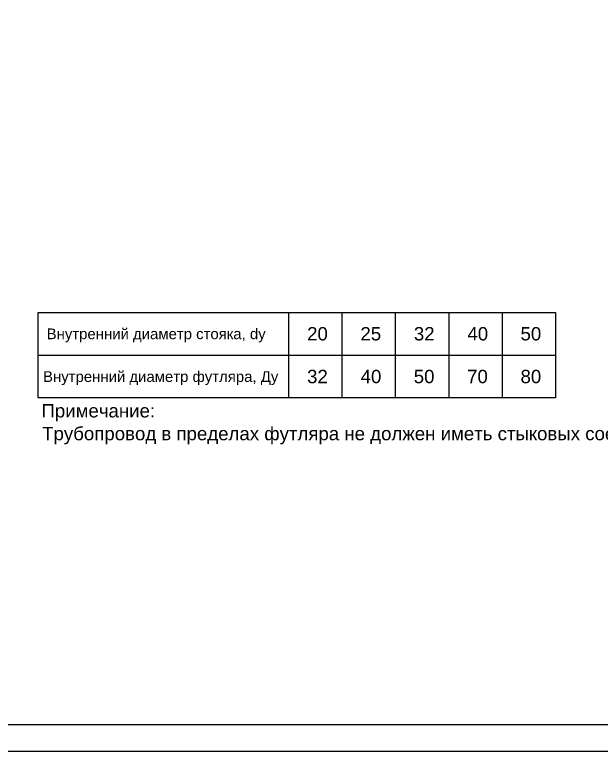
# Model space of a CAD drawing. Header units: millimetres. Extents: x -10178924 to 11692288, y -947381 to 58396.
# Drawn here: x 355831 to 366820, y -576436 to -562651 of the extents above; entities that cross this region are included whole.
import ezdxf

# ---------------------------------------------------------------- set-up
doc = ezdxf.new("R2010")
doc.units = ezdxf.units.MM
doc.layers.add('PDF _0', color=7, linetype='Continuous', lineweight=9)
doc.layers.add('PDF _Текст', color=7, linetype='Continuous', lineweight=5)
doc.layers.add('PDF __В1 Т3 Т4', color=7, linetype='Continuous')
doc.styles.add('PDF Arial', font='arial.ttf')

msp = doc.modelspace()

# ---------------------------------------------------------------- linework, layer by layer
at = {"layer": 'PDF _0', "lineweight": 25}
for points in [[(291774.7, -576435.8), (417873.2, -576435.8), (417873.2, -517040), (291774.7, -517040)], [(293772.9, -517539.6), (293772.9, -575936.3), (417373.7, -575936.3), (417373.7, -517539.6)]]:
    msp.add_lwpolyline(points, close=True, dxfattribs=at)
at = {"layer": 'PDF __В1 Т3 Т4', "lineweight": 25}
msp.add_lwpolyline([(365960.8, -569821.1), (356270.6, -569821.1), (356270.6, -568220.9), (365960.8, -568220.9)], close=True, dxfattribs=at)
for points in [[(360961.2, -568220.9), (360961.2, -569821.1)], [(361962.4, -568220.9), (361962.4, -569821.1)], [(362961.5, -568220.9), (362961.5, -569821.1)], [(363962.7, -568220.9), (363962.7, -569821.1)], [(364961.7, -568220.9), (364961.7, -569821.1)], [(356270.6, -569021), (365960.8, -569021)]]:
    msp.add_lwpolyline(points, dxfattribs=at)

# ---------------------------------------------------------------- texts
at = {"layer": 'PDF _Текст', "color": 7, "attachment_point": 7, "style": 'PDF Arial'}
for s, insert, char_height in [('20', (361308.3, -568750.1), 249.99), ('25', (362307.4, -568750.1), 249.99), ('32', (363308.6, -568750.3), 249.99), ('40', (364311.9, -568750.1), 249.99), ('50', (365306.7, -568750.1), 249.99), ('Внутренний диаметр стояка, dу', (356429.9, -568783.4), 200), ('Внутренний диаметр футляра, Ду', (356362.2, -569583.5), 200), ('32', (361308.3, -569550.4), 249.99), ('40', (362311.6, -569550.2), 249.99), ('50', (363306.5, -569550.2), 249.99), ('70', (364305.6, -569550.2), 249.99), ('80', (365306.7, -569550.2), 249.99), ('Примечание:', (356332, -570263.1), 249.993), ('Трубопровод в пределах футляра не должен иметь стыковых соединений.', (356344.7, -570690.5), 249.993)]:
    msp.add_mtext(s, dxfattribs=dict(at, insert=insert, char_height=char_height))

doc.saveas('drawing.dxf')
